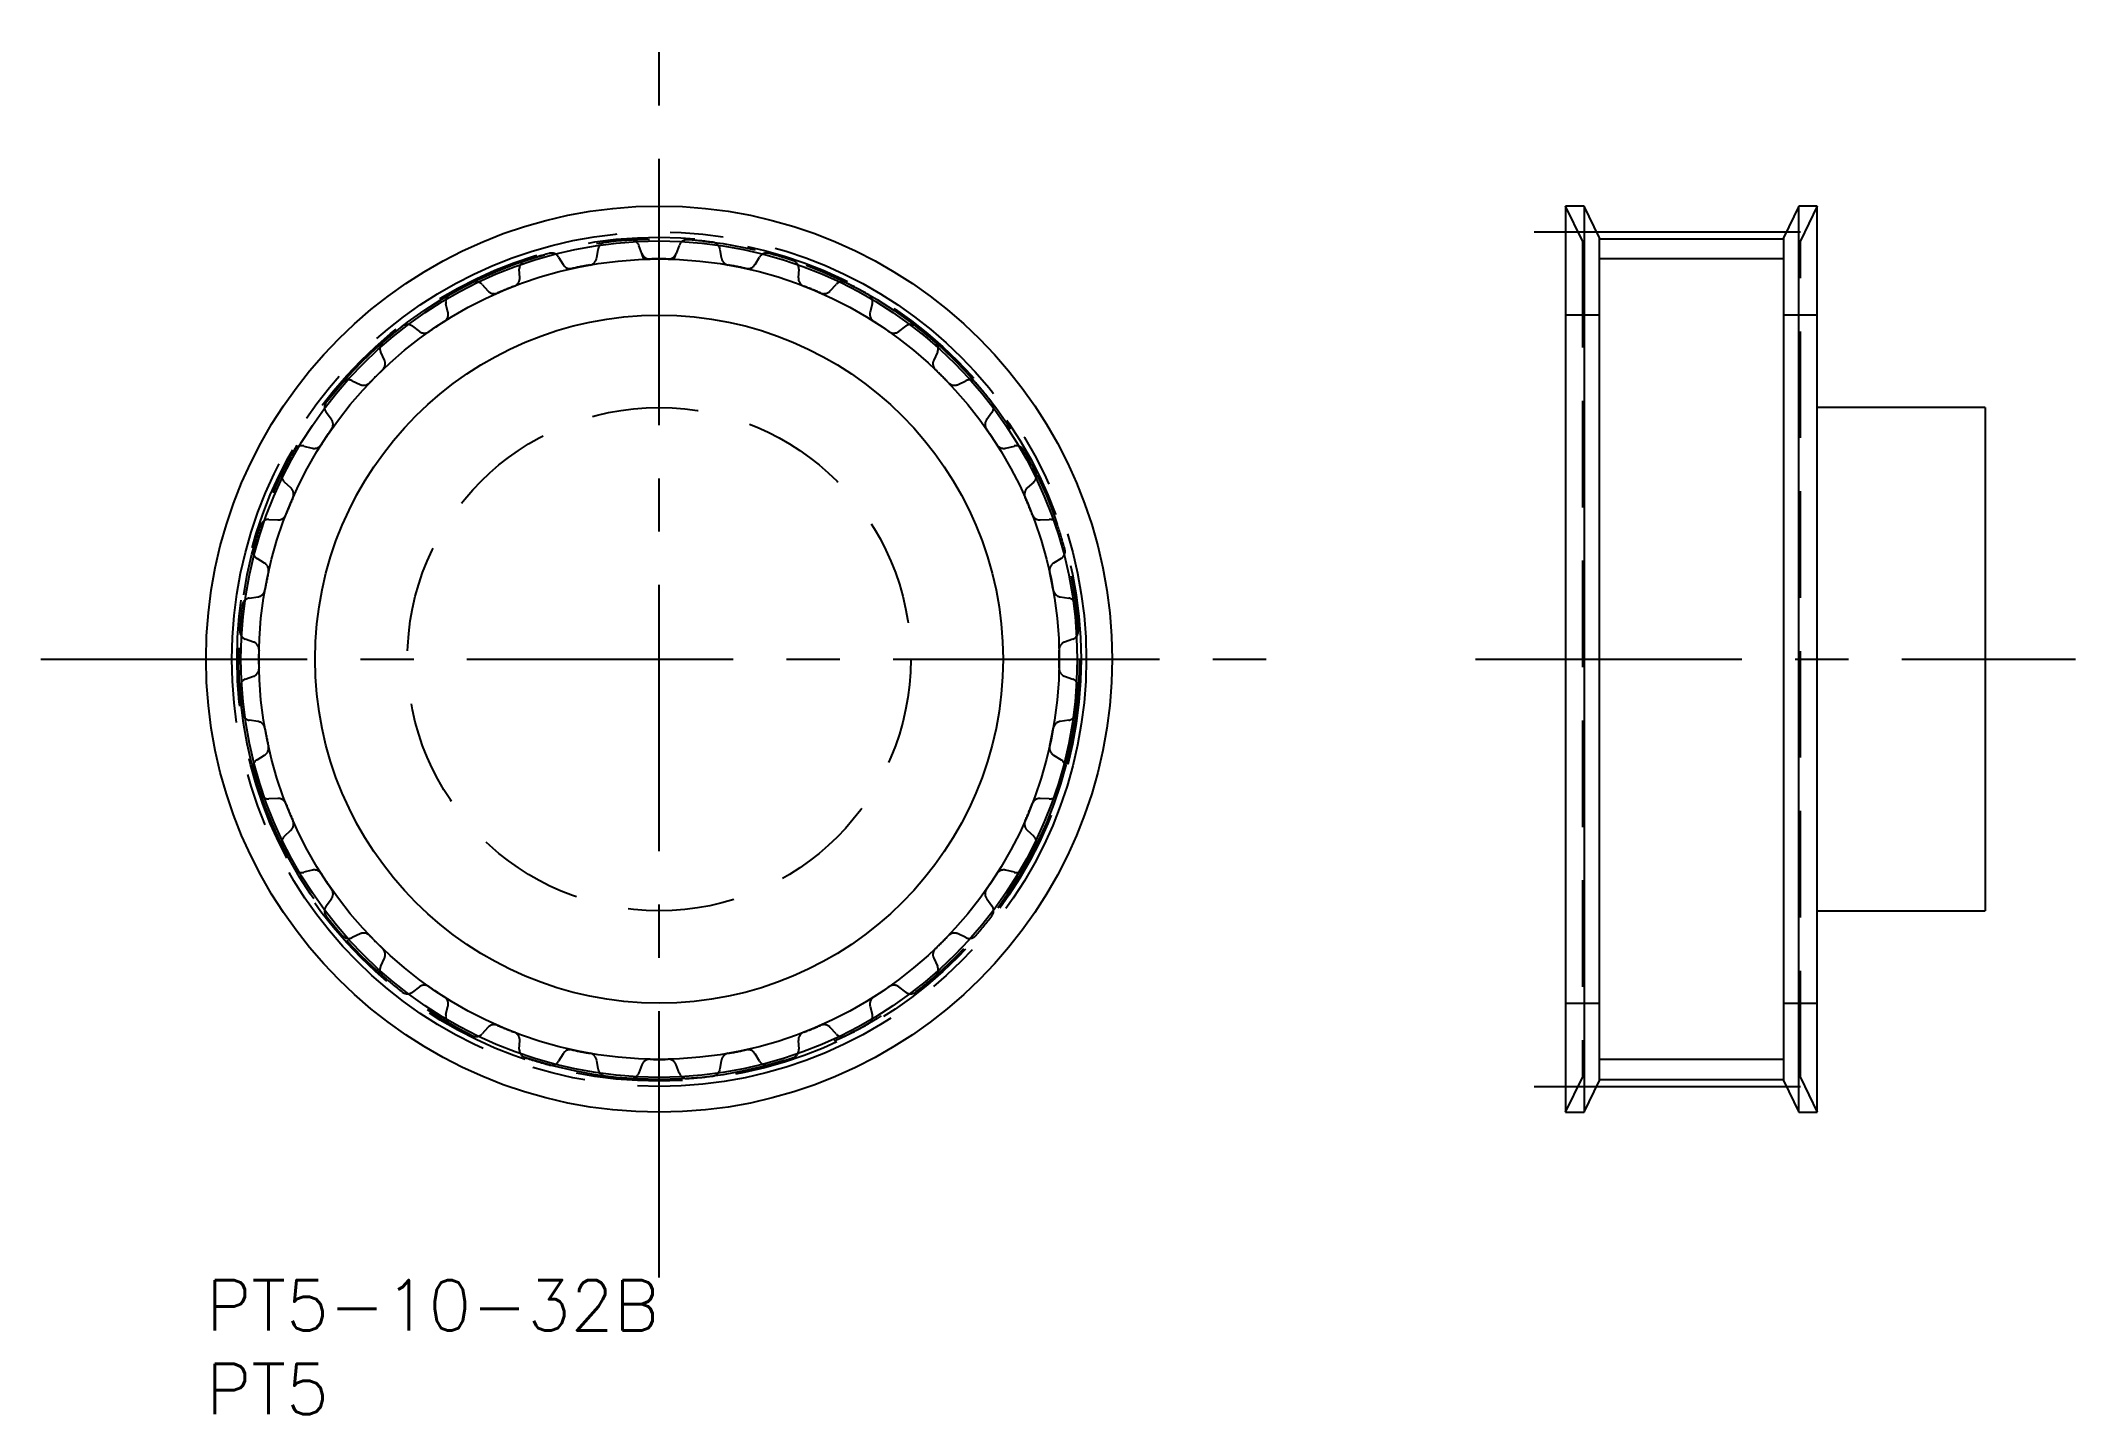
# Model space of a CAD drawing. Extents: x -10 to 111, y -8 to 74.
import ezdxf

# ---------------------------------------------------------------- set-up
doc = ezdxf.new("R2010")
doc.units = 0
doc.header["$LTSCALE"] = 0.5
for name, pattern in [('CENTER', [50.8, 31.75, -6.35, 6.35, -6.35]), ('DASHED', [19.05, 12.7, -6.35]), ('PHANTOM', [63.5, 31.75, -6.35, 6.35, -6.35, 6.35, -6.35])]:
    doc.linetypes.add(name, pattern=pattern)
for name, color, linetype in [('MSM_CENTER', 1, 'CENTER'), ('MSM_CONTINUOUS', 7, 'CONTINUOUS'), ('MSM_DASHED', 4, 'DASHED'), ('MSM_IMAGINARY', 6, 'PHANTOM'), ('MSM_NARROW', 5, 'CONTINUOUS'), ('MSM_PART_NUMBER', 7, 'CONTINUOUS')]:
    doc.layers.add(name, color=color, linetype=linetype)
doc.styles.get("Standard").update_dxf_attribs({"font": 'txt.shx', "height": 3, "bigfont": 'bigfont.shx'})

msp = doc.modelspace()

# ---------------------------------------------------------------- linework, layer by layer
at = {"layer": 'MSM_CENTER'}
for p, q in [((27, 0.15), (27, 73.86)), ((79.16, 62.47), (97.91, 62.47)), ((-9.85, 37), (63.86, 37)), ((75.66, 37), (111.41, 37)), ((79.16, 11.53), (97.91, 11.53))]:
    msp.add_line(p, q, dxfattribs=at)
msp.add_circle((27, 37), 25.46, dxfattribs=at)
at = {"layer": 'MSM_CONTINUOUS'}
for p, q in [((82.14, 64), (81.03, 64)), ((81.03, 64), (81.03, 10)), ((83.03, 62.15), (82.14, 64)), ((82.14, 64), (82.14, 10)), ((94.92, 64), (94.03, 62.15)), ((96.03, 64), (94.92, 64)), ((94.92, 10), (94.92, 64)), ((96.03, 10), (96.03, 64)), ((83.03, 62.15), (83.03, 11.85)), ((83.03, 62.05), (94.03, 62.05)), ((94.03, 11.85), (94.03, 62.15)), ((106.03, 52), (96.03, 52)), ((106.03, 52), (106.03, 22)), ((96.03, 22), (106.03, 22)), ((82.14, 10), (83.03, 11.85)), ((83.03, 11.95), (94.03, 11.95)), ((94.03, 11.85), (94.92, 10)), ((81.03, 10), (82.14, 10)), ((94.92, 10), (96.03, 10))]:
    msp.add_line(p, q, dxfattribs=at)
for radius in [27, 24.92, 20.5]:
    msp.add_circle((27, 37), radius, dxfattribs=at)
at = {"layer": 'MSM_DASHED'}
for p, q in [((82.03, 61.92), (81.03, 64)), ((96.03, 64), (95.03, 61.92)), ((82.03, 61.92), (82.03, 12.08)), ((95.03, 12.08), (95.03, 61.92)), ((21.01, 60.96), (21.28, 60.51)), ((23.29, 60.91), (23.37, 61.42)), ((25.98, 61.17), (25.8, 61.66)), ((28.2, 61.66), (28.02, 61.17)), ((30.63, 61.42), (30.71, 60.91)), ((32.72, 60.51), (32.99, 60.96)), ((18.7, 59.72), (18.67, 60.25)), ((35.33, 60.25), (35.3, 59.72)), ((16.45, 59.33), (16.8, 58.94)), ((37.2, 58.94), (37.55, 59.33)), ((14.42, 57.67), (14.3, 58.18)), ((39.7, 58.18), (39.58, 57.67)), ((83.03, 57.5), (81.03, 57.5)), ((96.03, 57.5), (94.03, 57.5)), ((12.3, 56.84), (12.72, 56.53)), ((41.28, 56.53), (41.7, 56.84)), ((10.63, 54.82), (10.41, 55.29)), ((43.59, 55.29), (43.37, 54.82)), ((8.71, 53.59), (9.18, 53.37)), ((44.82, 53.37), (45.29, 53.59)), ((7.47, 51.28), (7.16, 51.7)), ((46.84, 51.7), (46.53, 51.28)), ((5.82, 49.7), (6.33, 49.58)), ((47.67, 49.58), (48.18, 49.7)), ((5.06, 47.2), (4.67, 47.55)), ((49.33, 47.55), (48.94, 47.2)), ((3.75, 45.33), (4.28, 45.3)), ((49.72, 45.3), (50.25, 45.33)), ((3.49, 42.72), (3.04, 42.99)), ((50.96, 42.99), (50.51, 42.72)), ((2.58, 40.63), (3.09, 40.71)), ((50.91, 40.71), (51.42, 40.63)), ((2.83, 38.02), (2.34, 38.2)), ((51.66, 38.2), (51.17, 38.02)), ((2.34, 35.8), (2.83, 35.98)), ((51.17, 35.98), (51.66, 35.8)), ((3.09, 33.29), (2.58, 33.37)), ((51.42, 33.37), (50.91, 33.29)), ((3.04, 31.01), (3.49, 31.28)), ((50.51, 31.28), (50.96, 31.01)), ((4.28, 28.7), (3.75, 28.67)), ((50.25, 28.67), (49.72, 28.7)), ((4.67, 26.45), (5.06, 26.8)), ((48.94, 26.8), (49.33, 26.45)), ((6.33, 24.42), (5.82, 24.3)), ((48.18, 24.3), (47.67, 24.42)), ((7.16, 22.3), (7.47, 22.72)), ((46.53, 22.72), (46.84, 22.3)), ((9.18, 20.63), (8.71, 20.41)), ((45.29, 20.41), (44.82, 20.63)), ((10.41, 18.71), (10.63, 19.18)), ((43.37, 19.18), (43.59, 18.71)), ((12.72, 17.47), (12.3, 17.16)), ((41.7, 17.16), (41.28, 17.47)), ((14.3, 15.82), (14.42, 16.33)), ((39.58, 16.33), (39.7, 15.82)), ((81.03, 16.5), (83.03, 16.5)), ((94.03, 16.5), (96.03, 16.5)), ((16.8, 15.06), (16.45, 14.67)), ((37.55, 14.67), (37.2, 15.06)), ((18.67, 13.75), (18.7, 14.28)), ((21.28, 13.49), (21.01, 13.04)), ((32.99, 13.04), (32.72, 13.49)), ((35.3, 14.28), (35.33, 13.75)), ((23.37, 12.58), (23.29, 13.09)), ((25.98, 12.83), (25.8, 12.34)), ((28.2, 12.34), (28.02, 12.83)), ((30.71, 13.09), (30.63, 12.58)), ((81.03, 10), (82.03, 12.08)), ((95.03, 12.08), (96.03, 10))]:
    msp.add_line(p, q, dxfattribs=at)
for radius in [25.15, 15]:
    msp.add_circle((27, 37), radius, dxfattribs=at)
for centre, radius, start, end in [((23.86, 61.35), 0.5, 97.3441, 171.25), ((27, 37), 25.05, 93.9059, 97.3441), ((25.33, 61.49), 0.5, 20, 93.9059), ((28.67, 61.49), 0.5, 86.0941, 160), ((27, 37), 25.05, 82.6559, 86.0941), ((30.14, 61.35), 0.5, 8.75, 82.6559), ((19.17, 60.27), 0.5, 108.5941, 182.5), ((27, 37), 25.05, 105.1559, 108.5941), ((20.58, 60.7), 0.5, 31.25, 105.1559), ((22.79, 60.98), 0.5, 279.9468, 351.25), ((26.45, 61.34), 0.5, 200, 271.3032), ((27, 37), 23.85, 88.6968, 91.3032), ((27.55, 61.34), 0.5, 268.6968, 340), ((31.21, 60.98), 0.5, 188.75, 260.0532), ((33.42, 60.7), 0.5, 74.8441, 148.75), ((27, 37), 25.05, 71.4059, 74.8441), ((34.83, 60.27), 0.5, 357.5, 71.4059), ((27, 37), 25.05, 116.4059, 119.8441), ((16.08, 58.99), 0.5, 42.5, 116.4059), ((18.2, 59.7), 0.5, 291.1968, 2.5), ((21.71, 60.77), 0.5, 211.25, 282.5532), ((27, 37), 23.85, 99.9468, 102.5532), ((27, 37), 23.85, 77.4468, 80.0532), ((32.29, 60.77), 0.5, 257.4468, 328.75), ((35.8, 59.7), 0.5, 177.5, 248.8032), ((37.92, 58.99), 0.5, 63.5941, 137.5), ((27, 37), 25.05, 60.1559, 63.5941), ((14.78, 58.29), 0.5, 119.8441, 193.75), ((17.17, 59.28), 0.5, 222.5, 293.8032), ((27, 37), 23.85, 111.1968, 113.8032), ((27, 37), 23.85, 66.1968, 68.8032), ((36.83, 59.28), 0.5, 246.1968, 317.5), ((39.22, 58.29), 0.5, 346.25, 60.1559), ((27, 37), 23.85, 122.4468, 125.0532), ((13.94, 57.55), 0.5, 302.4468, 13.75), ((40.06, 57.55), 0.5, 166.25, 237.5532), ((27, 37), 23.85, 54.9468, 57.5532), ((10.86, 55.5), 0.5, 131.0941, 205), ((27, 37), 25.05, 127.6559, 131.0941), ((12, 56.44), 0.5, 53.75, 127.6559), ((13.01, 56.93), 0.5, 233.75, 305.0532), ((40.99, 56.93), 0.5, 234.9468, 306.25), ((42, 56.44), 0.5, 52.3441, 126.25), ((27, 37), 25.05, 48.9059, 52.3441), ((43.14, 55.5), 0.5, 335, 48.9059), ((10.18, 54.61), 0.5, 313.6968, 25), ((43.82, 54.61), 0.5, 155, 226.3032), ((27, 37), 25.05, 138.9059, 142.3441), ((8.5, 53.14), 0.5, 65, 138.9059), ((9.39, 53.82), 0.5, 245, 316.3032), ((27, 37), 23.85, 133.6968, 136.3032), ((27, 37), 23.85, 43.6968, 46.3032), ((44.61, 53.82), 0.5, 223.6968, 295), ((45.5, 53.14), 0.5, 41.0941, 115), ((27, 37), 25.05, 37.6559, 41.0941), ((7.56, 52), 0.5, 142.3441, 216.25), ((46.44, 52), 0.5, 323.75, 37.6559), ((7.07, 50.99), 0.5, 324.9468, 36.25), ((46.93, 50.99), 0.5, 143.75, 215.0532), ((6.45, 50.06), 0.5, 256.25, 327.5532), ((27, 37), 23.85, 144.9468, 147.5532), ((27, 37), 23.85, 32.4468, 35.0532), ((47.55, 50.06), 0.5, 212.4468, 283.75), ((27, 37), 25.05, 150.1559, 153.5941), ((5.71, 49.22), 0.5, 76.25, 150.1559), ((48.29, 49.22), 0.5, 29.8441, 103.75), ((27, 37), 25.05, 26.4059, 29.8441), ((5.01, 47.92), 0.5, 153.5941, 227.5), ((48.99, 47.92), 0.5, 312.5, 26.4059), ((27, 37), 23.85, 156.1968, 158.8032), ((4.72, 46.83), 0.5, 336.1968, 47.5), ((49.28, 46.83), 0.5, 132.5, 203.8032), ((27, 37), 23.85, 21.1968, 23.8032), ((27, 37), 25.05, 161.4059, 164.8441), ((3.73, 44.83), 0.5, 87.5, 161.4059), ((4.3, 45.8), 0.5, 267.5, 338.8032), ((49.7, 45.8), 0.5, 201.1968, 272.5), ((50.27, 44.83), 0.5, 18.5941, 92.5), ((27, 37), 25.05, 15.1559, 18.5941), ((3.3, 43.42), 0.5, 164.8441, 238.75), ((3.23, 42.29), 0.5, 347.4468, 58.75), ((50.77, 42.29), 0.5, 121.25, 192.5532), ((50.7, 43.42), 0.5, 301.25, 15.1559), ((27, 37), 23.85, 167.4468, 170.0532), ((27, 37), 23.85, 9.9468, 12.5532), ((27, 37), 25.05, 172.6559, 176.0941), ((2.65, 40.14), 0.5, 98.75, 172.6559), ((3.02, 41.21), 0.5, 278.75, 350.0532), ((50.98, 41.21), 0.5, 189.9468, 261.25), ((51.35, 40.14), 0.5, 7.3441, 81.25), ((27, 37), 25.05, 3.9059, 7.3441), ((2.51, 38.67), 0.5, 176.0941, 250), ((2.66, 37.55), 0.5, 358.6968, 70), ((51.34, 37.55), 0.5, 110, 181.3032), ((51.49, 38.67), 0.5, 290, 3.9059), ((2.66, 36.45), 0.5, 290, 1.3032), ((27, 37), 23.85, 178.6968, 181.3032), ((27, 37), 23.85, 358.6968, 1.3032), ((51.34, 36.45), 0.5, 178.6968, 250), ((2.51, 35.33), 0.5, 110, 183.9059), ((27, 37), 25.05, 183.9059, 187.3441), ((51.49, 35.33), 0.5, 356.0941, 70), ((27, 37), 25.05, 352.6559, 356.0941), ((2.65, 33.86), 0.5, 187.3441, 261.25), ((3.02, 32.79), 0.5, 9.9468, 81.25), ((27, 37), 23.85, 189.9468, 192.5532), ((27, 37), 23.85, 347.4468, 350.0532), ((50.98, 32.79), 0.5, 98.75, 170.0532), ((51.35, 33.86), 0.5, 278.75, 352.6559), ((3.23, 31.71), 0.5, 301.25, 12.5532), ((50.77, 31.71), 0.5, 167.4468, 238.75), ((3.3, 30.58), 0.5, 121.25, 195.1559), ((27, 37), 25.05, 195.1559, 198.5941), ((27, 37), 25.05, 341.4059, 344.8441), ((50.7, 30.58), 0.5, 344.8441, 58.75), ((3.73, 29.17), 0.5, 198.5941, 272.5), ((4.3, 28.2), 0.5, 21.1968, 92.5), ((27, 37), 23.85, 201.1968, 203.8032), ((27, 37), 23.85, 336.1968, 338.8032), ((49.7, 28.2), 0.5, 87.5, 158.8032), ((50.27, 29.17), 0.5, 267.5, 341.4059), ((4.72, 27.17), 0.5, 312.5, 23.8032), ((49.28, 27.17), 0.5, 156.1968, 227.5), ((5.01, 26.08), 0.5, 132.5, 206.4059), ((27, 37), 25.05, 206.4059, 209.8441), ((27, 37), 25.05, 330.1559, 333.5941), ((48.99, 26.08), 0.5, 333.5941, 47.5), ((5.71, 24.78), 0.5, 209.8441, 283.75), ((6.45, 23.94), 0.5, 32.4468, 103.75), ((47.55, 23.94), 0.5, 76.25, 147.5532), ((48.29, 24.78), 0.5, 256.25, 330.1559), ((27, 37), 23.85, 212.4468, 215.0532), ((7.07, 23.01), 0.5, 323.75, 35.0532), ((46.93, 23.01), 0.5, 144.9468, 216.25), ((27, 37), 23.85, 324.9468, 327.5532), ((7.56, 22), 0.5, 143.75, 217.6559), ((46.44, 22), 0.5, 322.3441, 36.25), ((27, 37), 25.05, 217.6559, 221.0941), ((9.39, 20.18), 0.5, 43.6968, 115), ((44.61, 20.18), 0.5, 65, 136.3032), ((27, 37), 25.05, 318.9059, 322.3441), ((8.5, 20.86), 0.5, 221.0941, 295), ((27, 37), 23.85, 223.6968, 226.3032), ((10.18, 19.39), 0.5, 335, 46.3032), ((43.82, 19.39), 0.5, 133.6968, 205), ((27, 37), 23.85, 313.6968, 316.3032), ((45.5, 20.86), 0.5, 245, 318.9059), ((10.86, 18.5), 0.5, 155, 228.9059), ((43.14, 18.5), 0.5, 311.0941, 25), ((27, 37), 25.05, 228.9059, 232.3441), ((12, 17.56), 0.5, 232.3441, 306.25), ((13.01, 17.07), 0.5, 54.9468, 126.25), ((27, 37), 23.85, 234.9468, 237.5532), ((27, 37), 23.85, 302.4468, 305.0532), ((40.99, 17.07), 0.5, 53.75, 125.0532), ((42, 17.56), 0.5, 233.75, 307.6559), ((27, 37), 25.05, 307.6559, 311.0941), ((13.94, 16.45), 0.5, 346.25, 57.5532), ((14.78, 15.71), 0.5, 166.25, 240.1559), ((39.22, 15.71), 0.5, 299.8441, 13.75), ((40.06, 16.45), 0.5, 122.4468, 193.75), ((27, 37), 25.05, 240.1559, 243.5941), ((16.08, 15.01), 0.5, 243.5941, 317.5), ((17.17, 14.72), 0.5, 66.1968, 137.5), ((27, 37), 23.85, 246.1968, 248.8032), ((18.2, 14.3), 0.5, 357.5, 68.8032), ((35.8, 14.3), 0.5, 111.1968, 182.5), ((27, 37), 23.85, 291.1968, 293.8032), ((36.83, 14.72), 0.5, 42.5, 113.8032), ((37.92, 15.01), 0.5, 222.5, 296.4059), ((27, 37), 25.05, 296.4059, 299.8441), ((19.17, 13.73), 0.5, 177.5, 251.4059), ((21.71, 13.23), 0.5, 77.4468, 148.75), ((27, 37), 23.85, 257.4468, 260.0532), ((22.79, 13.02), 0.5, 8.75, 80.0532), ((31.21, 13.02), 0.5, 99.9468, 171.25), ((27, 37), 23.85, 279.9468, 282.5532), ((32.29, 13.23), 0.5, 31.25, 102.5532), ((34.83, 13.73), 0.5, 288.5941, 2.5), ((27, 37), 25.05, 251.4059, 254.8441), ((20.58, 13.3), 0.5, 254.8441, 328.75), ((23.86, 12.65), 0.5, 188.75, 262.6559), ((27, 37), 25.05, 262.6559, 266.0941), ((25.33, 12.51), 0.5, 266.0941, 340), ((26.45, 12.66), 0.5, 88.6968, 160), ((27, 37), 23.85, 268.6968, 271.3032), ((27.55, 12.66), 0.5, 20, 91.3032), ((28.67, 12.51), 0.5, 200, 273.9059), ((27, 37), 25.05, 273.9059, 277.3441), ((30.14, 12.65), 0.5, 277.3441, 351.25), ((33.42, 13.3), 0.5, 211.25, 285.1559), ((27, 37), 25.05, 285.1559, 288.5941)]:
    msp.add_arc(centre, radius, start, end, dxfattribs=at)
at = {"layer": 'MSM_IMAGINARY'}
msp.add_circle((27, 37), 25.05, dxfattribs=at)
at = {"layer": 'MSM_NARROW'}
for p, q in [((26.1, 60.83), (25.98, 61.17)), ((27.9, 60.83), (28.02, 61.17)), ((94.03, 60.85), (83.03, 60.85)), ((94.03, 13.15), (83.03, 13.15))]:
    msp.add_line(p, q, dxfattribs=at)
msp.add_circle((27, 37), 23.85, dxfattribs=at)
for start, end in [(91.3032, 92.1626), (87.8374, 88.6968)]:
    msp.add_arc((27, 37), 23.85, start, end, dxfattribs=at)

# ---------------------------------------------------------------- texts
at = {"layer": 'MSM_PART_NUMBER'}
for s, p in [('PT5-10-32B', (0, -3)), ('PT5', (0, -8))]:
    msp.add_text(s, height=3, dxfattribs=at).set_placement(p)

doc.saveas('drawing.dxf')
